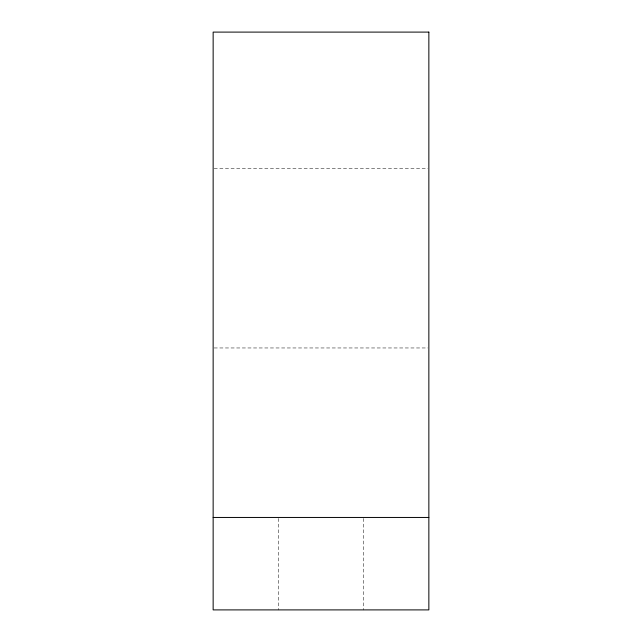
<?xml version="1.0" encoding="UTF-8"?>
<svg xmlns="http://www.w3.org/2000/svg" width="642" height="642" viewBox="0 0 642 642"><rect width="100%" height="100%" fill="white"/><g stroke="black" fill="none" stroke-linecap="round" stroke-linejoin="round"><path stroke-width="0.48" stroke-dasharray="3.21 2.41" d="M214.139 168.356L427.861 168.356M214.139 347.964L427.861 347.964M363.372 518.447L363.372 609.9M278.628 518.447L278.628 609.9"/><path stroke-width="0.96" d="M213.144 517.452L428.856 517.452M428.856 32.1L213.144 32.1L213.144 609.9L428.856 609.9L428.856 32.1"/></g></svg>
